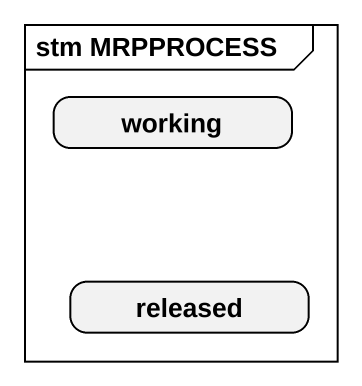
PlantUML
@startuml
mainframe stm MRPPROCESS
hide empty description
state working
state released
@enduml
